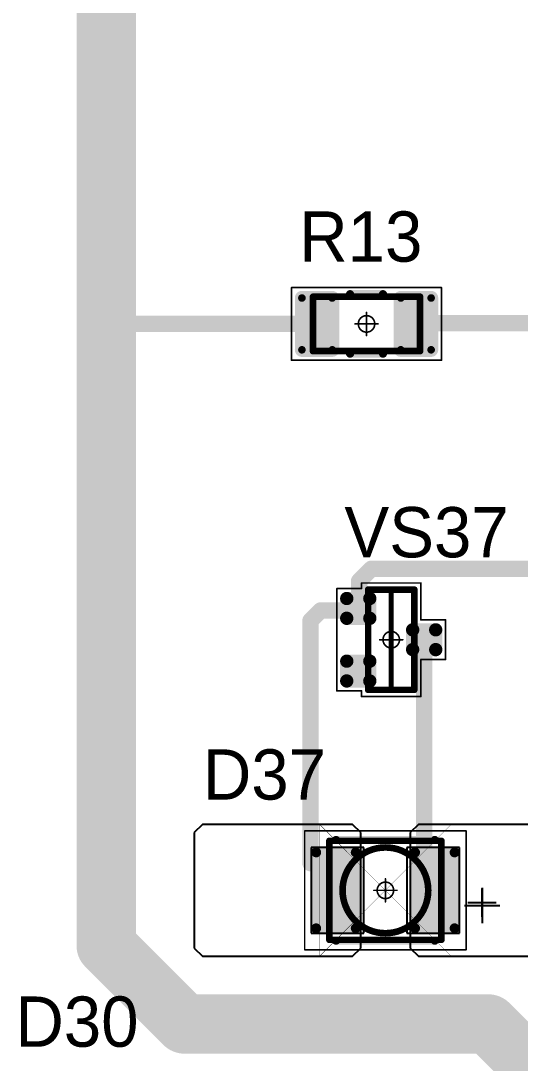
# Model space of a CAD drawing. Header units: millimetres. Extents: x 0 to 395, y 0 to 190.
# Drawn here: x 128.28 to 143.44, y 93.79 to 125.39 of the extents above; entities that cross this region are included whole.
import ezdxf

# ---------------------------------------------------------------- set-up
doc = ezdxf.new("R2010")
doc.units = ezdxf.units.MM
for name, color, linetype in [('Mechanical13', 56, 'Continuous'), ('Mechanical15', 56, 'Continuous'), ('Mechanical5', 56, 'Continuous'), ('TopLayer', 1, 'Continuous'), ('TopOverlay', 2, 'Continuous'), ('TopPaste', 8, 'Continuous'), ('TopSolder', 216, 'Continuous')]:
    doc.layers.add(name, color=color, linetype=linetype)

# ---------------------------------------------------------------- blocks, each defined once
blk = doc.blocks.new('T66G_1073')
at = {"layer": 'Mechanical13'}
for p, q in [((2.936, 0.071), (2.936, -1)), ((2.4, -0.464), (3.471, -0.464))]:
    blk.add_line(p, q, dxfattribs=at)
at = {"layer": 'Mechanical13', "const_width": 0.2}
for points in [[(-1.7, 1.5), (1.7, 1.5)], [(-1.7, -1.5), (-1.7, 1.5)], [(1.7, -1.5), (1.7, 1.5)], [(-1.7, -1.5), (1.7, -1.5)]]:
    blk.add_lwpolyline(points, dxfattribs=at)
at = {"layer": 'Mechanical13'}
for points, const_width in [([(-1.75, 1.5, 1), (-1.65, 1.5, 1)], 0.1), ([(-1.75, 1.5, 1), (-1.65, 1.5, 1)], 0.1), ([(1.65, 1.5, 1), (1.75, 1.5, 1)], 0.1), ([(1.65, 1.5, 1), (1.75, 1.5, 1)], 0.1), ([(1.3, 0, 1), (-1.3, 0, 1)], 0.2), ([(-1.35, 0, 1), (-1.25, 0, 1)], 0.1), ([(1.25, 0, 1), (1.35, 0, 1)], 0.1), ([(-1.75, -1.5, 1), (-1.65, -1.5, 1)], 0.1), ([(-1.75, -1.5, 1), (-1.65, -1.5, 1)], 0.1), ([(1.65, -1.5, 1), (1.75, -1.5, 1)], 0.1), ([(1.65, -1.5, 1), (1.75, -1.5, 1)], 0.1)]:
    blk.add_lwpolyline(points, format="xyb", close=True, dxfattribs=dict(at, const_width=const_width))
at = {"layer": 'Mechanical15', "const_width": 0.05}
for points in [[(-2.45, -1.8), (-2.45, 1.8)], [(-2.45, 1.8), (2.45, 1.8)], [(2.45, -1.8), (2.45, 1.8)], [(0, -0.35), (0, 0.35)], [(-0.35, 0), (0.35, 0)], [(-2.45, -1.8), (2.45, -1.8)]]:
    blk.add_lwpolyline(points, dxfattribs=at)
at = {"layer": 'Mechanical15'}
for points, const_width in [([(-2.462, 1.8, 1), (-2.438, 1.8, 1)], 0.025), ([(-2.462, 1.8, 1), (-2.438, 1.8, 1)], 0.025), ([(2.438, 1.8, 1), (2.462, 1.8, 1)], 0.025), ([(2.438, 1.8, 1), (2.462, 1.8, 1)], 0.025), ([(-0.012, 0.35, 1), (0.012, 0.35, 1)], 0.025), ([(-0.362, 0, 1), (-0.337, 0, 1)], 0.025), ([(0.25, 0, 1), (-0.25, 0, 1)], 0.05), ([(-0.262, 0, 1), (-0.238, 0, 1)], 0.025), ([(0.238, 0, 1), (0.262, 0, 1)], 0.025), ([(0.337, 0, 1), (0.362, 0, 1)], 0.025), ([(-0.012, -0.35, 1), (0.012, -0.35, 1)], 0.025), ([(-2.462, -1.8, 1), (-2.438, -1.8, 1)], 0.025), ([(-2.462, -1.8, 1), (-2.438, -1.8, 1)], 0.025), ([(2.438, -1.8, 1), (2.462, -1.8, 1)], 0.025), ([(2.438, -1.8, 1), (2.462, -1.8, 1)], 0.025)]:
    blk.add_lwpolyline(points, format="xyb", close=True, dxfattribs=dict(at, const_width=const_width))
at = {"layer": 'TopLayer'}
for p, q in [((-5.55, 2), (-5.8, 1.75)), ((-1, 2), (-5.55, 2)), ((-0.75, 1.75), (-1, 2)), ((1, 2), (0.75, 1.75)), ((5.55, 2), (1, 2)), ((5.8, 1.75), (5.55, 2)), ((-5.8, 1.75), (-5.8, -1.75)), ((-0.75, -1.75), (-0.75, 1.75)), ((0.75, 1.75), (0.75, -1.75)), ((5.8, -1.75), (5.8, 1.75)), ((-5.8, -1.75), (-5.55, -2)), ((-1, -2), (-0.75, -1.75)), ((0.75, -1.75), (1, -2)), ((5.55, -2), (5.8, -1.75)), ((-5.55, -2), (-1, -2)), ((1, -2), (5.55, -2))]:
    blk.add_line(p, q, dxfattribs=at)
at = {"layer": 'TopLayer', "const_width": 0.15}
for points in [[(-2.175, 1.15, 1), (-2.025, 1.15, 1)], [(-0.975, 1.15, 1), (-0.825, 1.15, 1)], [(0.825, 1.15, 1), (0.975, 1.15, 1)], [(2.025, 1.15, 1), (2.175, 1.15, 1)], [(-2.175, -1.15, 1), (-2.025, -1.15, 1)], [(-0.975, -1.15, 1), (-0.825, -1.15, 1)], [(0.825, -1.15, 1), (0.975, -1.15, 1)], [(2.025, -1.15, 1), (2.175, -1.15, 1)]]:
    blk.add_lwpolyline(points, format="xyb", close=True, dxfattribs=at)
at = {"layer": 'TopLayer'}
for points in [[(-0.9, 1.3), (-2.1, 1.3), (-0.9, -1.3), (-2.1, -1.3)], [(2.1, 1.3), (0.9, 1.3), (2.1, -1.3), (0.9, -1.3)], [(-0.75, 1.15), (-2.25, 1.15), (-0.75, -1.15), (-2.25, -1.15)], [(2.25, 1.15), (0.75, 1.15), (2.25, -1.15), (0.75, -1.15)]]:
    blk.add_solid(points, dxfattribs=at)
at = {"layer": 'TopOverlay'}
for p, q in [((2.928, 0.057), (2.928, -0.8)), ((2.5, -0.372), (3.357, -0.372))]:
    blk.add_line(p, q, dxfattribs=at)
at = {"layer": 'TopOverlay', "const_width": 0.25}
for points in [[(-1.5, 1.525), (1.5, 1.525)], [(-1.5, -1.525), (1.5, -1.525)]]:
    blk.add_lwpolyline(points, dxfattribs=at)
at = {"layer": 'TopOverlay', "const_width": 0.125}
for points in [[(-1.562, 1.525, 1), (-1.438, 1.525, 1)], [(1.438, 1.525, 1), (1.562, 1.525, 1)], [(-1.562, -1.525, 1), (-1.438, -1.525, 1)], [(1.438, -1.525, 1), (1.562, -1.525, 1)]]:
    blk.add_lwpolyline(points, format="xyb", close=True, dxfattribs=at)
at = {"layer": 'TopPaste', "const_width": 0.125}
for points in [[(-2.163, 1.15, 1), (-2.038, 1.15, 1)], [(-0.963, 1.15, 1), (-0.838, 1.15, 1)], [(0.838, 1.15, 1), (0.963, 1.15, 1)], [(2.038, 1.15, 1), (2.163, 1.15, 1)], [(-2.163, -1.15, 1), (-2.038, -1.15, 1)], [(-0.963, -1.15, 1), (-0.838, -1.15, 1)], [(0.838, -1.15, 1), (0.963, -1.15, 1)], [(2.038, -1.15, 1), (2.163, -1.15, 1)]]:
    blk.add_lwpolyline(points, format="xyb", close=True, dxfattribs=at)
at = {"layer": 'TopPaste'}
for points in [[(-0.9, 1.275), (-2.1, 1.275), (-0.9, -1.275), (-2.1, -1.275)], [(2.1, 1.275), (0.9, 1.275), (2.1, -1.275), (0.9, -1.275)], [(-0.775, 1.15), (-2.225, 1.15), (-0.775, -1.15), (-2.225, -1.15)], [(2.225, 1.15), (0.775, 1.15), (2.225, -1.15), (0.775, -1.15)]]:
    blk.add_solid(points, dxfattribs=at)
at = {"layer": 'TopSolder'}
for p, q in [((-2.25, 1.3), (-2.25, -1.3)), ((-0.65, 1.3), (-2.25, 1.3)), ((-0.65, -1.3), (-0.65, 1.3)), ((0.65, 1.3), (0.65, -1.3)), ((2.25, 1.3), (0.65, 1.3)), ((2.25, -1.3), (2.25, 1.3)), ((-2.25, -1.3), (-0.65, -1.3)), ((0.65, -1.3), (2.25, -1.3))]:
    blk.add_line(p, q, dxfattribs=at)
blk = doc.blocks.new('SOT23_1147')
at = {"layer": 'Mechanical13', "const_width": 0.2}
for points in [[(-0.7, 1.52), (0.7, 1.52)], [(-0.7, -1.52), (-0.7, 1.52)], [(0.7, 1.52), (0.7, -1.52)], [(-0.7, -1.52), (0.7, -1.52)]]:
    blk.add_lwpolyline(points, dxfattribs=at)
at = {"layer": 'Mechanical13', "const_width": 0.1}
for points in [[(-0.75, 1.52, 1), (-0.65, 1.52, 1)], [(-0.75, 1.52, 1), (-0.65, 1.52, 1)], [(0.65, 1.52, 1), (0.75, 1.52, 1)], [(0.65, 1.52, 1), (0.75, 1.52, 1)], [(-0.75, -1.52, 1), (-0.65, -1.52, 1)], [(-0.75, -1.52, 1), (-0.65, -1.52, 1)], [(0.65, -1.52, 1), (0.75, -1.52, 1)], [(0.65, -1.52, 1), (0.75, -1.52, 1)]]:
    blk.add_lwpolyline(points, format="xyb", close=True, dxfattribs=at)
at = {"layer": 'Mechanical15', "const_width": 0.05}
for points in [[(-0.9, 1.55), (-0.9, 1.72)], [(-0.9, 1.72), (0.9, 1.72)], [(0.9, 0.6), (0.9, 1.72)], [(-1.65, -1.55), (-1.65, 1.55)], [(-1.65, 1.55), (-0.9, 1.55)], [(0, -0.35), (0, 0.35)], [(0.9, 0.6), (1.65, 0.6)], [(1.65, -0.6), (1.65, 0.6)], [(-0.35, 0), (0.35, 0)], [(0.9, -0.6), (1.65, -0.6)], [(0.9, -1.72), (0.9, -0.6)], [(-1.65, -1.55), (-0.9, -1.55)], [(-0.9, -1.72), (-0.9, -1.55)], [(-0.9, -1.72), (0.9, -1.72)]]:
    blk.add_lwpolyline(points, dxfattribs=at)
at = {"layer": 'Mechanical15'}
for points, const_width in [([(-0.913, 1.72, 1), (-0.888, 1.72, 1)], 0.025), ([(-0.913, 1.72, 1), (-0.888, 1.72, 1)], 0.025), ([(0.888, 1.72, 1), (0.913, 1.72, 1)], 0.025), ([(0.888, 1.72, 1), (0.913, 1.72, 1)], 0.025), ([(-1.662, 1.55, 1), (-1.637, 1.55, 1)], 0.025), ([(-1.662, 1.55, 1), (-1.637, 1.55, 1)], 0.025), ([(-0.913, 1.55, 1), (-0.888, 1.55, 1)], 0.025), ([(-0.913, 1.55, 1), (-0.888, 1.55, 1)], 0.025), ([(-0.012, 0.35, 1), (0.012, 0.35, 1)], 0.025), ([(0.888, 0.6, 1), (0.913, 0.6, 1)], 0.025), ([(0.888, 0.6, 1), (0.913, 0.6, 1)], 0.025), ([(1.637, 0.6, 1), (1.662, 0.6, 1)], 0.025), ([(1.637, 0.6, 1), (1.662, 0.6, 1)], 0.025), ([(-0.362, 0, 1), (-0.337, 0, 1)], 0.025), ([(0.25, 0, 1), (-0.25, 0, 1)], 0.05), ([(-0.262, 0, 1), (-0.238, 0, 1)], 0.025), ([(0.238, 0, 1), (0.262, 0, 1)], 0.025), ([(0.337, 0, 1), (0.362, 0, 1)], 0.025), ([(-0.012, -0.35, 1), (0.012, -0.35, 1)], 0.025), ([(0.888, -0.6, 1), (0.913, -0.6, 1)], 0.025), ([(0.888, -0.6, 1), (0.913, -0.6, 1)], 0.025), ([(1.637, -0.6, 1), (1.662, -0.6, 1)], 0.025), ([(1.637, -0.6, 1), (1.662, -0.6, 1)], 0.025), ([(-1.662, -1.55, 1), (-1.637, -1.55, 1)], 0.025), ([(-1.662, -1.55, 1), (-1.637, -1.55, 1)], 0.025), ([(-0.913, -1.55, 1), (-0.888, -1.55, 1)], 0.025), ([(-0.913, -1.55, 1), (-0.888, -1.55, 1)], 0.025), ([(-0.913, -1.72, 1), (-0.888, -1.72, 1)], 0.025), ([(-0.913, -1.72, 1), (-0.888, -1.72, 1)], 0.025), ([(0.888, -1.72, 1), (0.913, -1.72, 1)], 0.025), ([(0.888, -1.72, 1), (0.913, -1.72, 1)], 0.025)]:
    blk.add_lwpolyline(points, format="xyb", close=True, dxfattribs=dict(at, const_width=const_width))
at = {"layer": 'TopLayer', "const_width": 0.1}
for points in [[(-1.4, 1.25, 1), (-1.3, 1.25, 1)], [(-0.7, 1.25, 1), (-0.6, 1.25, 1)], [(-1.4, 0.65, 1), (-1.3, 0.65, 1)], [(-0.7, 0.65, 1), (-0.6, 0.65, 1)], [(0.6, 0.3, 1), (0.7, 0.3, 1)], [(1.3, 0.3, 1), (1.4, 0.3, 1)], [(0.6, -0.3, 1), (0.7, -0.3, 1)], [(1.3, -0.3, 1), (1.4, -0.3, 1)], [(-1.4, -0.65, 1), (-1.3, -0.65, 1)], [(-0.7, -0.65, 1), (-0.6, -0.65, 1)], [(-1.4, -1.25, 1), (-1.3, -1.25, 1)], [(-0.7, -1.25, 1), (-0.6, -1.25, 1)]]:
    blk.add_lwpolyline(points, format="xyb", close=True, dxfattribs=at)
at = {"layer": 'TopLayer'}
for points in [[(-1.35, 1.35), (-1.35, 0.55), (-0.65, 1.35), (-0.65, 0.55)], [(-1.45, 1.25), (-1.45, 0.65), (-0.55, 1.25), (-0.55, 0.65)], [(0.65, 0.4), (0.65, -0.4), (1.35, 0.4), (1.35, -0.4)], [(0.55, 0.3), (0.55, -0.3), (1.45, 0.3), (1.45, -0.3)], [(-1.35, -0.55), (-1.35, -1.35), (-0.65, -0.55), (-0.65, -1.35)], [(-1.45, -0.65), (-1.45, -1.25), (-0.55, -0.65), (-0.55, -1.25)]]:
    blk.add_solid(points, dxfattribs=at)
at = {"layer": 'TopOverlay', "const_width": 0.15}
blk.add_lwpolyline([(0, -1.5), (0, 1.5)], dxfattribs=at)
at = {"layer": 'TopOverlay', "const_width": 0.075}
for points in [[(-0.038, 1.5, 1), (0.038, 1.5, 1)], [(-0.038, -1.5, 1), (0.038, -1.5, 1)]]:
    blk.add_lwpolyline(points, format="xyb", close=True, dxfattribs=at)
at = {"layer": 'TopPaste', "const_width": 0.075}
for points in [[(-1.387, 1.25, 1), (-1.313, 1.25, 1)], [(-0.687, 1.25, 1), (-0.613, 1.25, 1)], [(-1.387, 0.65, 1), (-1.313, 0.65, 1)], [(-0.687, 0.65, 1), (-0.613, 0.65, 1)], [(0.613, 0.3, 1), (0.687, 0.3, 1)], [(1.313, 0.3, 1), (1.387, 0.3, 1)], [(0.613, -0.3, 1), (0.687, -0.3, 1)], [(1.313, -0.3, 1), (1.387, -0.3, 1)], [(-1.387, -0.65, 1), (-1.313, -0.65, 1)], [(-0.687, -0.65, 1), (-0.613, -0.65, 1)], [(-1.387, -1.25, 1), (-1.313, -1.25, 1)], [(-0.687, -1.25, 1), (-0.613, -1.25, 1)]]:
    blk.add_lwpolyline(points, format="xyb", close=True, dxfattribs=at)
at = {"layer": 'TopPaste'}
for points in [[(-1.35, 1.325), (-1.35, 0.575), (-0.65, 1.325), (-0.65, 0.575)], [(-1.425, 1.25), (-1.425, 0.65), (-0.575, 1.25), (-0.575, 0.65)], [(0.65, 0.375), (0.65, -0.375), (1.35, 0.375), (1.35, -0.375)], [(0.575, 0.3), (0.575, -0.3), (1.425, 0.3), (1.425, -0.3)], [(-1.35, -0.575), (-1.35, -1.325), (-0.65, -0.575), (-0.65, -1.325)], [(-1.425, -0.65), (-1.425, -1.25), (-0.575, -0.65), (-0.575, -1.25)]]:
    blk.add_solid(points, dxfattribs=at)
at = {"layer": 'TopSolder', "const_width": 0.202}
for points in [[(-1.451, 1.25, 1), (-1.249, 1.25, 1)], [(-0.751, 1.25, 1), (-0.549, 1.25, 1)], [(-1.451, 0.65, 1), (-1.249, 0.65, 1)], [(-0.751, 0.65, 1), (-0.549, 0.65, 1)], [(0.549, 0.3, 1), (0.751, 0.3, 1)], [(1.249, 0.3, 1), (1.451, 0.3, 1)], [(0.549, -0.3, 1), (0.751, -0.3, 1)], [(1.249, -0.3, 1), (1.451, -0.3, 1)], [(-1.451, -0.65, 1), (-1.249, -0.65, 1)], [(-0.751, -0.65, 1), (-0.549, -0.65, 1)], [(-1.451, -1.25, 1), (-1.249, -1.25, 1)], [(-0.751, -1.25, 1), (-0.549, -1.25, 1)]]:
    blk.add_lwpolyline(points, format="xyb", close=True, dxfattribs=at)
at = {"layer": 'TopSolder'}
for points in [[(-1.35, 1.452), (-1.35, 0.448), (-0.65, 1.452), (-0.65, 0.448)], [(-1.552, 1.25), (-1.552, 0.65), (-0.448, 1.25), (-0.448, 0.65)], [(0.65, 0.502), (0.65, -0.502), (1.35, 0.502), (1.35, -0.502)], [(0.448, 0.3), (0.448, -0.3), (1.552, 0.3), (1.552, -0.3)], [(-1.35, -0.448), (-1.35, -1.452), (-0.65, -0.448), (-0.65, -1.452)], [(-1.552, -0.65), (-1.552, -1.25), (-0.448, -0.65), (-0.448, -1.25)]]:
    blk.add_solid(points, dxfattribs=at)
blk = doc.blocks.new('RC1206S_1210')
at = {"layer": 'Mechanical13', "const_width": 0.2}
for points in [[(-1.625, 0.825), (-1.625, -0.825)], [(1.625, 0.825), (-1.625, 0.825)], [(1.625, 0.825), (1.625, -0.825)], [(1.625, -0.825), (-1.625, -0.825)]]:
    blk.add_lwpolyline(points, dxfattribs=at)
at = {"layer": 'Mechanical13', "const_width": 0.1}
for points in [[(-1.675, 0.825, 1), (-1.575, 0.825, 1)], [(-1.675, 0.825, 1), (-1.575, 0.825, 1)], [(1.575, 0.825, 1), (1.675, 0.825, 1)], [(1.575, 0.825, 1), (1.675, 0.825, 1)], [(-1.675, -0.825, 1), (-1.575, -0.825, 1)], [(-1.675, -0.825, 1), (-1.575, -0.825, 1)], [(1.575, -0.825, 1), (1.675, -0.825, 1)], [(1.575, -0.825, 1), (1.675, -0.825, 1)]]:
    blk.add_lwpolyline(points, format="xyb", close=True, dxfattribs=at)
at = {"layer": 'Mechanical15', "const_width": 0.05}
for points in [[(-2.275, 1.1), (-2.275, -1.1)], [(2.275, 1.1), (-2.275, 1.1)], [(2.275, 1.1), (2.275, -1.1)], [(0, 0.35), (0, -0.35)], [(0.35, 0), (-0.35, 0)], [(2.275, -1.1), (-2.275, -1.1)]]:
    blk.add_lwpolyline(points, dxfattribs=at)
at = {"layer": 'Mechanical15'}
for points, const_width in [([(-2.287, 1.1, 1), (-2.262, 1.1, 1)], 0.025), ([(-2.287, 1.1, 1), (-2.262, 1.1, 1)], 0.025), ([(2.262, 1.1, 1), (2.287, 1.1, 1)], 0.025), ([(2.262, 1.1, 1), (2.287, 1.1, 1)], 0.025), ([(-0.012, 0.35, 1), (0.012, 0.35, 1)], 0.025), ([(-0.362, 0, 1), (-0.337, 0, 1)], 0.025), ([(0.25, 0, 1), (-0.25, 0, 1)], 0.05), ([(-0.262, 0, 1), (-0.238, 0, 1)], 0.025), ([(0.238, 0, 1), (0.262, 0, 1)], 0.025), ([(0.337, 0, 1), (0.362, 0, 1)], 0.025), ([(-0.012, -0.35, 1), (0.012, -0.35, 1)], 0.025), ([(-2.287, -1.1, 1), (-2.262, -1.1, 1)], 0.025), ([(-2.287, -1.1, 1), (-2.262, -1.1, 1)], 0.025), ([(2.262, -1.1, 1), (2.287, -1.1, 1)], 0.025), ([(2.262, -1.1, 1), (2.287, -1.1, 1)], 0.025)]:
    blk.add_lwpolyline(points, format="xyb", close=True, dxfattribs=dict(at, const_width=const_width))
at = {"layer": 'TopLayer', "const_width": 0.115}
for points in [[(-2.018, 0.785, 1), (-1.903, 0.785, 1)], [(-1.098, 0.785, 1), (-0.983, 0.785, 1)], [(0.983, 0.785, 1), (1.098, 0.785, 1)], [(1.903, 0.785, 1), (2.018, 0.785, 1)], [(-2.018, -0.785, 1), (-1.903, -0.785, 1)], [(-1.098, -0.785, 1), (-0.983, -0.785, 1)], [(0.983, -0.785, 1), (1.098, -0.785, 1)], [(1.903, -0.785, 1), (2.018, -0.785, 1)]]:
    blk.add_lwpolyline(points, format="xyb", close=True, dxfattribs=at)
at = {"layer": 'TopLayer'}
for points in [[(-2.075, -0.785), (-0.925, -0.785), (-2.075, 0.785), (-0.925, 0.785)], [(-1.96, -0.9), (-1.04, -0.9), (-1.96, 0.9), (-1.04, 0.9)], [(0.925, -0.785), (2.075, -0.785), (0.925, 0.785), (2.075, 0.785)], [(1.04, -0.9), (1.96, -0.9), (1.04, 0.9), (1.96, 0.9)]]:
    blk.add_solid(points, dxfattribs=at)
at = {"layer": 'TopOverlay', "const_width": 0.25}
for points in [[(0.5, 0.9), (-0.5, 0.9)], [(0.5, -0.9), (-0.5, -0.9)]]:
    blk.add_lwpolyline(points, dxfattribs=at)
at = {"layer": 'TopOverlay', "const_width": 0.125}
for points in [[(-0.562, 0.9, 1), (-0.437, 0.9, 1)], [(0.437, 0.9, 1), (0.562, 0.9, 1)], [(-0.562, -0.9, 1), (-0.437, -0.9, 1)], [(0.437, -0.9, 1), (0.562, -0.9, 1)]]:
    blk.add_lwpolyline(points, format="xyb", close=True, dxfattribs=at)
at = {"layer": 'TopPaste', "const_width": 0.09}
for points in [[(-2.005, 0.785, 1), (-1.915, 0.785, 1)], [(-1.085, 0.785, 1), (-0.995, 0.785, 1)], [(0.995, 0.785, 1), (1.085, 0.785, 1)], [(1.915, 0.785, 1), (2.005, 0.785, 1)], [(-2.005, -0.785, 1), (-1.915, -0.785, 1)], [(-1.085, -0.785, 1), (-0.995, -0.785, 1)], [(0.995, -0.785, 1), (1.085, -0.785, 1)], [(1.915, -0.785, 1), (2.005, -0.785, 1)]]:
    blk.add_lwpolyline(points, format="xyb", close=True, dxfattribs=at)
at = {"layer": 'TopPaste'}
for points in [[(-2.05, -0.785), (-0.95, -0.785), (-2.05, 0.785), (-0.95, 0.785)], [(-1.96, -0.875), (-1.04, -0.875), (-1.96, 0.875), (-1.04, 0.875)], [(0.95, -0.785), (2.05, -0.785), (0.95, 0.785), (2.05, 0.785)], [(1.04, -0.875), (1.96, -0.875), (1.04, 0.875), (1.96, 0.875)]]:
    blk.add_solid(points, dxfattribs=at)
at = {"layer": 'TopSolder', "const_width": 0.215}
for points in [[(-2.068, 0.785, 1), (-1.853, 0.785, 1)], [(-1.148, 0.785, 1), (-0.933, 0.785, 1)], [(0.933, 0.785, 1), (1.148, 0.785, 1)], [(1.853, 0.785, 1), (2.068, 0.785, 1)], [(-2.068, -0.785, 1), (-1.853, -0.785, 1)], [(-1.148, -0.785, 1), (-0.933, -0.785, 1)], [(0.933, -0.785, 1), (1.148, -0.785, 1)], [(1.853, -0.785, 1), (2.068, -0.785, 1)]]:
    blk.add_lwpolyline(points, format="xyb", close=True, dxfattribs=at)
at = {"layer": 'TopSolder'}
for points in [[(-1.96, -1), (-1.04, -1), (-1.96, 1), (-1.04, 1)], [(1.04, -1), (1.96, -1), (1.04, 1), (1.96, 1)], [(-2.175, -0.785), (-0.825, -0.785), (-2.175, 0.785), (-0.825, 0.785)], [(0.825, -0.785), (2.175, -0.785), (0.825, 0.785), (2.175, 0.785)]]:
    blk.add_solid(points, dxfattribs=at)

msp = doc.modelspace()

# ---------------------------------------------------------------- linework, layer by layer
at = {"layer": 'Mechanical5'}
for points, const_width in [([(137.348, 97.027), (141.348, 101.027)], 0.01), ([(137.348, 101.027), (141.348, 97.027)], 0.01), ([(137.348, 101.027), (141.348, 101.027)], 0.001), ([(137.348, 97.027), (137.348, 101.027)], 0.001), ([(141.348, 97.027), (141.348, 101.027)], 0.001), ([(137.348, 97.027), (141.348, 97.027)], 0.001)]:
    msp.add_lwpolyline(points, dxfattribs=dict(at, const_width=const_width))
for points, const_width in [([(137.345, 101.027, 1), (137.35, 101.027, 1)], 0.005), ([(137.348, 101.027, 1), (137.348, 101.027, 1)], 0.0005), ([(137.348, 101.027, 1), (137.348, 101.027, 1)], 0.0005), ([(141.345, 101.027, 1), (141.35, 101.027, 1)], 0.005), ([(141.348, 101.027, 1), (141.348, 101.027, 1)], 0.0005), ([(141.348, 101.027, 1), (141.348, 101.027, 1)], 0.0005), ([(137.345, 97.027, 1), (137.35, 97.027, 1)], 0.005), ([(137.348, 97.027, 1), (137.348, 97.027, 1)], 0.0005), ([(137.348, 97.027, 1), (137.348, 97.027, 1)], 0.0005), ([(141.345, 97.027, 1), (141.35, 97.027, 1)], 0.005), ([(141.348, 97.027, 1), (141.348, 97.027, 1)], 0.0005), ([(141.348, 97.027, 1), (141.348, 97.027, 1)], 0.0005)]:
    msp.add_lwpolyline(points, format="xyb", close=True, dxfattribs=dict(at, const_width=const_width))
at = {"layer": 'TopLayer'}
for points, const_width in [([(130.875, 117.3), (130.875, 130.075)], 1.8), ([(130.875, 116.325), (130.875, 117.3)], 1.8), ([(130.875, 117.3), (131.075, 117.1)], 0.5), ([(130.875, 97.35), (130.875, 116.325)], 1.8), ([(130.875, 116.325), (131, 116.2)], 0.5), ([(131, 116.2), (137.275, 116.2)], 0.5), ([(140.275, 116.225), (145.05, 116.225)], 0.5), ([(138.551, 108.401), (138.925, 108.775)], 0.5), ([(138.925, 108.775), (144.15, 108.775)], 0.5), ([(138.551, 107.601), (138.551, 108.401)], 0.5), ([(137.075, 107.2), (137.386, 107.511)], 0.5), ([(137.386, 107.511), (138.461, 107.511)], 0.5), ([(138.461, 107.511), (138.551, 107.601)], 0.5), ([(137.075, 99.851), (137.075, 107.2)], 0.5), ([(140.525, 99.35), (140.525, 106.625)], 0.5), ([(140.525, 99.35), (140.848, 99.027)], 0.5), ([(130.875, 97.35), (133.25, 94.975)], 1.8), ([(133.25, 94.975), (142.475, 94.975)], 1.8), ([(142.475, 94.975), (145.775, 91.675)], 1.8)]:
    msp.add_lwpolyline(points, dxfattribs=dict(at, const_width=const_width))
for points, const_width in [([(130.425, 117.3, 1), (131.325, 117.3, 1)], 0.9), ([(130.425, 117.3, 1), (131.325, 117.3, 1)], 0.9), ([(130.75, 117.3, 1), (131, 117.3, 1)], 0.25), ([(130.95, 117.1, 1), (131.2, 117.1, 1)], 0.25), ([(130.425, 116.325, 1), (131.325, 116.325, 1)], 0.9), ([(130.425, 116.325, 1), (131.325, 116.325, 1)], 0.9), ([(130.75, 116.325, 1), (131, 116.325, 1)], 0.25), ([(130.875, 116.2, 1), (131.125, 116.2, 1)], 0.25), ([(130.875, 116.2, 1), (131.125, 116.2, 1)], 0.25), ([(137.15, 116.2, 1), (137.4, 116.2, 1)], 0.25), ([(140.15, 116.225, 1), (140.4, 116.225, 1)], 0.25), ([(138.8, 108.775, 1), (139.05, 108.775, 1)], 0.25), ([(138.8, 108.775, 1), (139.05, 108.775, 1)], 0.25), ([(138.426, 108.401, 1), (138.676, 108.401, 1)], 0.25), ([(138.426, 108.401, 1), (138.676, 108.401, 1)], 0.25), ([(137.261, 107.511, 1), (137.511, 107.511, 1)], 0.25), ([(137.261, 107.511, 1), (137.511, 107.511, 1)], 0.25), ([(138.336, 107.511, 1), (138.586, 107.511, 1)], 0.25), ([(138.336, 107.511, 1), (138.586, 107.511, 1)], 0.25), ([(138.426, 107.601, 1), (138.676, 107.601, 1)], 0.25), ([(138.426, 107.601, 1), (138.676, 107.601, 1)], 0.25), ([(136.95, 107.2, 1), (137.2, 107.2, 1)], 0.25), ([(136.95, 107.2, 1), (137.2, 107.2, 1)], 0.25), ([(140.4, 106.625, 1), (140.65, 106.625, 1)], 0.25), ([(136.95, 99.851, 1), (137.2, 99.851, 1)], 0.25), ([(140.4, 99.35, 1), (140.65, 99.35, 1)], 0.25), ([(140.4, 99.35, 1), (140.65, 99.35, 1)], 0.25), ([(140.723, 99.027, 1), (140.973, 99.027, 1)], 0.25), ([(130.425, 97.35, 1), (131.325, 97.35, 1)], 0.9), ([(130.425, 97.35, 1), (131.325, 97.35, 1)], 0.9), ([(132.8, 94.975, 1), (133.7, 94.975, 1)], 0.9), ([(132.8, 94.975, 1), (133.7, 94.975, 1)], 0.9), ([(142.025, 94.975, 1), (142.925, 94.975, 1)], 0.9), ([(142.025, 94.975, 1), (142.925, 94.975, 1)], 0.9)]:
    msp.add_lwpolyline(points, format="xyb", close=True, dxfattribs=dict(at, const_width=const_width))

# ---------------------------------------------------------------- block references
for name, p, rotation in [('RC1206S_1210', (138.775, 116.2), 180), ('SOT23_1147', (139.525, 106.625), 360), ('T66G_1073', (139.348, 99.027), 360)]:
    msp.add_blockref(name, p, dxfattribs=dict(rotation=rotation))

# ---------------------------------------------------------------- texts
at = {"layer": 'TopOverlay'}
for s, p in [('R13', (136.732, 118.087)), ('VS37', (138.104, 109.123)), ('D37', (133.807, 101.778)), ('D30', (128.118, 94.285))]:
    msp.add_text(s, height=1.524, dxfattribs=at).set_placement(p)

doc.saveas('drawing.dxf')
